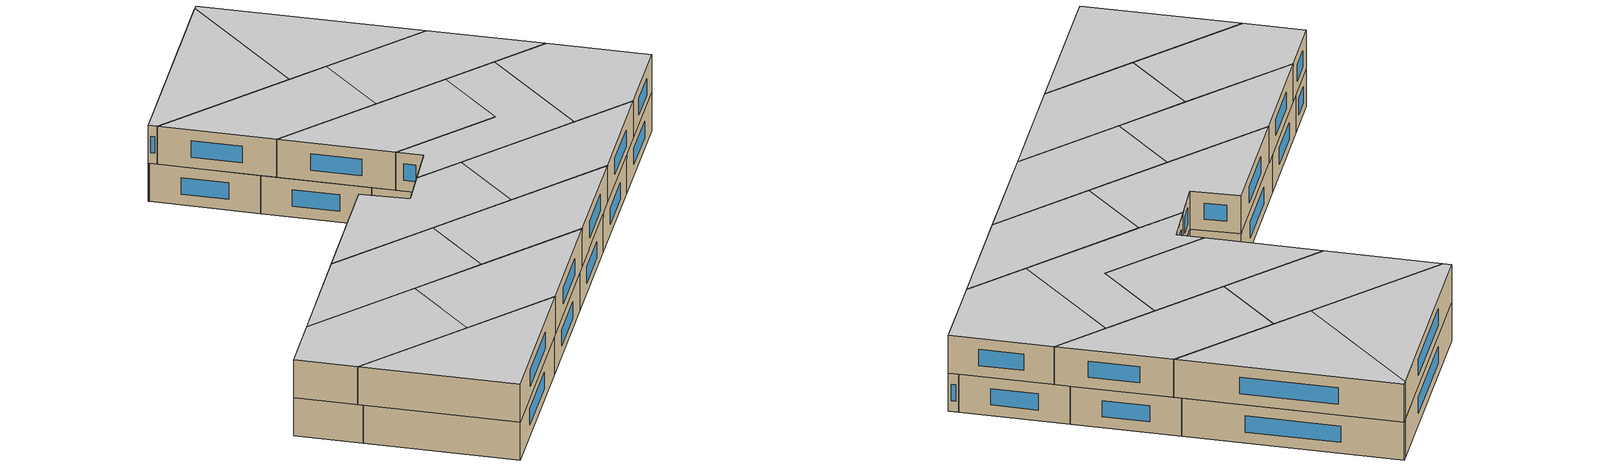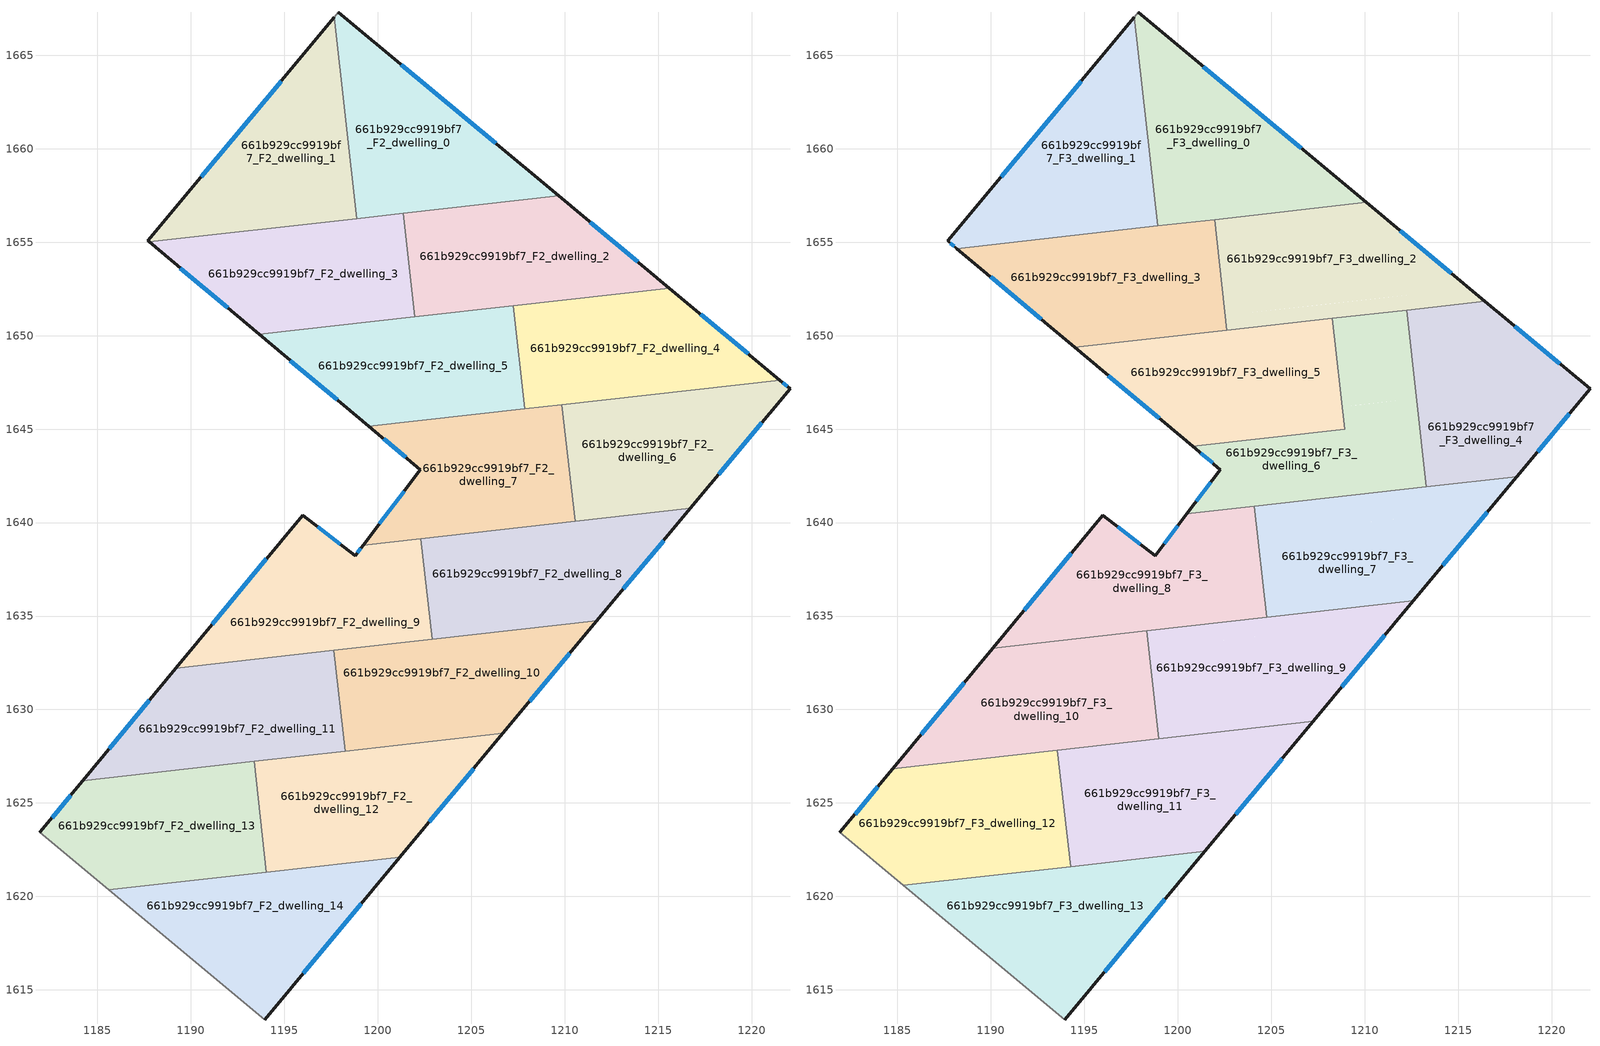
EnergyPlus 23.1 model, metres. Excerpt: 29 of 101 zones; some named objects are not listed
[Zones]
661b929cc9919bf7_F2_dwelling_0
 floor to 661b929cc9919bf7_F1_dwelling_0 (EU_floor_Construction): 1209.67,1657.48 1198.89,1656.27 1197.68,1667.05 1197.89,1667.3 z6
 wall outside (EU_wall_Construction): 1209.67,1657.48 1197.89,1667.3 z6:9
 wall to 661b929cc9919bf7_F2_dwelling_1 (EU_wall_Construction): 1197.68,1667.05 1198.89,1656.27 z6:9
 wall adiabatic (EU_wall_Construction): 1197.89,1667.3 1197.68,1667.05 z6:9
 wall to 661b929cc9919bf7_F2_dwelling_2 (EU_wall_Construction): 1201.36,1656.55 1209.67,1657.48 z6:9
 wall to 661b929cc9919bf7_F2_dwelling_3 (EU_wall_Construction): 1198.89,1656.27 1201.36,1656.55 z6:9
 window (EU_Window_Construction): 1206.31,1660.29 1201.25,1664.5 z6.86:8.14
661b929cc9919bf7_F2_dwelling_1
 floor to 661b929cc9919bf7_F1_dwelling_1 (EU_floor_Construction): 1197.68,1667.05 1198.89,1656.27 1187.77,1655.02 1187.7,1655.07 z6
 wall outside (EU_wall_Construction): 1197.68,1667.05 1187.7,1655.07 1187.77,1655.02 z6:9
 wall to 661b929cc9919bf7_F2_dwelling_3 (EU_wall_Construction): 1187.77,1655.02 1198.89,1656.27 z6:9
 window (EU_Window_Construction): 1194.83,1663.63 1190.55,1658.49 z6.86:8.14
661b929cc9919bf7_F2_dwelling_10
 floor to 661b929cc9919bf7_F1_dwelling_10 (EU_floor_Construction): 1211.71,1634.74 1206.7,1628.72 1198.26,1627.77 1197.66,1633.16 z6
 wall outside (EU_wall_Construction): 1206.7,1628.72 1211.71,1634.74 z6:9
 wall to 661b929cc9919bf7_F2_dwelling_11 (EU_wall_Construction): 1197.66,1633.16 1198.26,1627.77 z6:9
 wall to 661b929cc9919bf7_F2_dwelling_12 (EU_wall_Construction): 1198.26,1627.77 1206.7,1628.72 z6:9
 wall to 661b929cc9919bf7_F2_dwelling_8 (EU_wall_Construction): 1211.71,1634.74 1202.92,1633.75 z6:9
 wall to 661b929cc9919bf7_F2_dwelling_9 (EU_wall_Construction): 1202.92,1633.75 1197.66,1633.16 z6:9
 window (EU_Window_Construction): 1208.13,1630.44 1210.28,1633.02 z6.86:8.14
661b929cc9919bf7_F2_dwelling_11
 floor to 661b929cc9919bf7_F1_dwelling_11 (EU_floor_Construction): 1197.66,1633.16 1198.26,1627.77 1184.22,1626.19 1189.2,1632.21 z6
 wall outside (EU_wall_Construction): 1189.2,1632.21 1184.22,1626.19 z6:9
 wall to 661b929cc9919bf7_F2_dwelling_9 (EU_wall_Construction): 1197.66,1633.16 1189.2,1632.21 z6:9
 wall to 661b929cc9919bf7_F2_dwelling_13 (EU_wall_Construction): 1184.22,1626.19 1193.38,1627.22 z6:9
 wall to 661b929cc9919bf7_F2_dwelling_12 (EU_wall_Construction): 1193.38,1627.22 1198.26,1627.77 z6:9
 window (EU_Window_Construction): 1187.78,1630.49 1185.64,1627.91 z6.86:8.14
661b929cc9919bf7_F2_dwelling_12
 floor to 661b929cc9919bf7_F1_dwelling_12 (EU_floor_Construction): 1206.7,1628.72 1201.19,1622.1 1194.05,1621.29 1193.38,1627.22 z6
 wall outside (EU_wall_Construction): 1201.19,1622.1 1206.7,1628.72 z6:9
 wall to 661b929cc9919bf7_F2_dwelling_13 (EU_wall_Construction): 1193.38,1627.22 1194.05,1621.29 z6:9
 wall to 661b929cc9919bf7_F2_dwelling_14 (EU_wall_Construction): 1194.05,1621.29 1201.19,1622.1 z6:9
 window (EU_Window_Construction): 1202.77,1623.99 1205.13,1626.83 z6.86:8.14
 ceiling adiabatic (EU_roof_Construction): 1201.44,1622.4 1206.7,1628.72 1193.38,1627.22 1194.02,1621.57 z9
661b929cc9919bf7_F2_dwelling_13
 floor to 661b929cc9919bf7_F1_dwelling_13 (EU_floor_Construction): 1193.38,1627.22 1194.05,1621.29 1185.61,1620.35 1181.93,1623.42 1184.22,1626.19 z6
 wall outside (EU_wall_Construction): 1184.22,1626.19 1181.93,1623.42 z6:9
 wall adiabatic (EU_wall_Construction): 1181.93,1623.42 1185.61,1620.35 z6:9
 wall to 661b929cc9919bf7_F2_dwelling_14 (EU_wall_Construction): 1185.61,1620.35 1194.05,1621.29 z6:9
 window (EU_Window_Construction): 1183.57,1625.4 1182.58,1624.21 z6.86:8.14
661b929cc9919bf7_F2_dwelling_14
 floor to 661b929cc9919bf7_F1_dwelling_14 (EU_floor_Construction): 1201.19,1622.1 1193.95,1613.4 1185.61,1620.35 z6
 wall outside (EU_wall_Construction): 1193.95,1613.4 1201.19,1622.1 z6:9
 wall adiabatic (EU_wall_Construction): 1185.61,1620.35 1193.95,1613.4 z6:9
 window (EU_Window_Construction): 1196.02,1615.89 1199.12,1619.61 z6.86:8.14
661b929cc9919bf7_F2_dwelling_2
 floor to 661b929cc9919bf7_F1_dwelling_2 (EU_floor_Construction): 1215.59,1652.55 1201.98,1651.02 1201.36,1656.55 1209.67,1657.48 z6
 wall outside (EU_wall_Construction): 1215.59,1652.55 1209.67,1657.48 z6:9
 wall to 661b929cc9919bf7_F2_dwelling_3 (EU_wall_Construction): 1201.36,1656.55 1201.98,1651.02 z6:9
 wall to 661b929cc9919bf7_F2_dwelling_4 (EU_wall_Construction): 1207.26,1651.61 1215.59,1652.55 z6:9
 wall to 661b929cc9919bf7_F2_dwelling_5 (EU_wall_Construction): 1201.98,1651.02 1207.26,1651.61 z6:9
 window (EU_Window_Construction): 1213.9,1653.96 1211.36,1656.07 z6.86:8.14
661b929cc9919bf7_F2_dwelling_3
 floor to 661b929cc9919bf7_F1_dwelling_3 (EU_floor_Construction): 1201.36,1656.55 1201.98,1651.02 1193.65,1650.08 1187.77,1655.02 z6
 wall outside (EU_wall_Construction): 1187.77,1655.02 1193.65,1650.08 z6:9
 wall to 661b929cc9919bf7_F2_dwelling_5 (EU_wall_Construction): 1193.65,1650.08 1201.98,1651.02 z6:9
 window (EU_Window_Construction): 1189.45,1653.61 1191.97,1651.49 z6.86:8.14
661b929cc9919bf7_F2_dwelling_4
 floor to 661b929cc9919bf7_F1_dwelling_4 (EU_floor_Construction): 1221.51,1647.62 1207.88,1646.09 1207.26,1651.61 1215.59,1652.55 z6
 wall outside (EU_wall_Construction): 1221.51,1647.62 1215.59,1652.55 z6:9
 wall to 661b929cc9919bf7_F2_dwelling_5 (EU_wall_Construction): 1207.26,1651.61 1207.88,1646.09 z6:9
 wall to 661b929cc9919bf7_F2_dwelling_6 (EU_wall_Construction): 1209.85,1646.31 1221.51,1647.62 z6:9
 wall to 661b929cc9919bf7_F2_dwelling_7 (EU_wall_Construction): 1207.88,1646.09 1209.85,1646.31 z6:9
 window (EU_Window_Construction): 1219.82,1649.03 1217.28,1651.14 z6.86:8.14
 ceiling adiabatic (EU_roof_Construction): 1208.79,1646.19 1208.26,1650.92 1207.35,1650.82 1207.88,1646.09 z9
661b929cc9919bf7_F2_dwelling_5
 floor to 661b929cc9919bf7_F1_dwelling_5 (EU_floor_Construction): 1207.26,1651.61 1207.88,1646.09 1199.52,1645.15 1193.65,1650.08 z6
 wall outside (EU_wall_Construction): 1193.65,1650.08 1199.52,1645.15 z6:9
 wall to 661b929cc9919bf7_F2_dwelling_7 (EU_wall_Construction): 1199.52,1645.15 1207.88,1646.09 z6:9
 window (EU_Window_Construction): 1195.33,1648.67 1197.85,1646.56 z6.86:8.14
 ceiling adiabatic (EU_roof_Construction): 1207.88,1646.09 1207.35,1650.82 1194.49,1649.38 1199.52,1645.15 z9
661b929cc9919bf7_F2_dwelling_6
 floor to 661b929cc9919bf7_F1_dwelling_6 (EU_floor_Construction): 1222.06,1647.16 1216.73,1640.76 1210.56,1640.07 1209.85,1646.31 1221.51,1647.62 z6
 wall outside (EU_wall_Construction): 1216.73,1640.76 1222.06,1647.16 1221.51,1647.62 z6:9
 wall to 661b929cc9919bf7_F2_dwelling_7 (EU_wall_Construction): 1209.85,1646.31 1210.56,1640.07 z6:9
 wall to 661b929cc9919bf7_F2_dwelling_8 (EU_wall_Construction): 1210.56,1640.07 1216.73,1640.76 z6:9
 window (EU_Window_Construction): 1218.25,1642.59 1220.54,1645.33 / 1221.9,1647.29 1221.66,1647.49 z6.86:8.14
661b929cc9919bf7_F2_dwelling_7
 floor to 661b929cc9919bf7_F1_dwelling_7 (EU_floor_Construction): 1209.85,1646.31 1210.56,1640.07 1199.22,1638.79 1202.29,1642.83 1199.52,1645.15 z6
 wall outside (EU_wall_Construction): 1199.52,1645.15 1202.29,1642.83 1199.22,1638.79 z6:9
 wall to 661b929cc9919bf7_F2_dwelling_9 (EU_wall_Construction): 1199.22,1638.79 1202.31,1639.14 z6:9
 wall to 661b929cc9919bf7_F2_dwelling_8 (EU_wall_Construction): 1202.32,1639.14 1210.56,1640.07 z6:9
 window (EU_Window_Construction): 1200.31,1644.49 1201.5,1643.5 / 1201.41,1641.68 1200.09,1639.95 z6.86:8.14
661b929cc9919bf7_F2_dwelling_8
 floor to 661b929cc9919bf7_F1_dwelling_8 (EU_floor_Construction): 1216.73,1640.76 1211.71,1634.74 1202.92,1633.75 1202.32,1639.14 z6
 wall outside (EU_wall_Construction): 1211.71,1634.74 1216.73,1640.76 z6:9
 wall to 661b929cc9919bf7_F2_dwelling_9 (EU_wall_Construction): 1202.32,1639.14 1202.92,1633.75 z6:9
 window (EU_Window_Construction): 1213.15,1636.46 1215.3,1639.04 z6.86:8.14
 ceiling adiabatic (EU_roof_Construction): 1211.71,1634.74 1212.61,1635.81 1202.81,1634.71 1202.92,1633.75 z9
661b929cc9919bf7_F2_dwelling_9
 floor to 661b929cc9919bf7_F1_dwelling_9 (EU_floor_Construction): 1202.32,1639.14 1202.92,1633.75 1189.2,1632.21 1195.99,1640.4 1198.79,1638.23 1199.22,1638.79 z6
 wall outside (EU_wall_Construction): 1199.22,1638.79 1198.79,1638.23 1195.99,1640.4 1189.2,1632.21 z6:9
 window (EU_Window_Construction): 1197.99,1638.85 1196.79,1639.78 / 1199.09,1638.63 1198.91,1638.39 / 1194.05,1638.06 1191.14,1634.55 z6.86:8.14
 ceiling adiabatic (EU_roof_Construction): 1202.81,1634.71 1190.09,1633.28 1189.2,1632.21 1198.46,1633.25 1198.35,1634.21 z9
661b929cc9919bf7_F3_dwelling_0
 floor to 661b929cc9919bf7_F2_dwelling_0 (EU_floor_Construction): 1209.67,1657.48 1198.89,1656.27 1197.68,1667.05 1197.89,1667.3 z9
 floor to 661b929cc9919bf7_F2_dwelling_2 (EU_floor_Construction): 1210.1,1657.13 1201.4,1656.15 1201.36,1656.55 1209.67,1657.48 z9
 floor to 661b929cc9919bf7_F2_dwelling_3 (EU_floor_Construction): 1201.36,1656.55 1201.4,1656.15 1198.93,1655.87 1198.89,1656.27 z9
 wall outside (EU_wall_Construction): 1210.1,1657.13 1197.89,1667.3 z9:12
 wall to 661b929cc9919bf7_F3_dwelling_1 (EU_wall_Construction): 1197.68,1667.05 1198.93,1655.87 z9:12
 wall adiabatic (EU_wall_Construction): 1197.89,1667.3 1197.68,1667.05 z9:12
 wall to 661b929cc9919bf7_F3_dwelling_2 (EU_wall_Construction): 1201.97,1656.21 1210.1,1657.13 z9:12
 wall to 661b929cc9919bf7_F3_dwelling_3 (EU_wall_Construction): 1198.93,1655.87 1201.97,1656.21 z9:12
 window (EU_Window_Construction): 1206.61,1660.03 1201.37,1664.39 z9.86:11.14
 ceiling to 661b929cc9919bf7_F4_dwelling_0 (EU_floor_Construction): 1210.1,1657.13 1197.89,1667.3 1197.68,1667.05 1198.93,1655.87 z12
661b929cc9919bf7_F3_dwelling_1
 floor to 661b929cc9919bf7_F2_dwelling_1 (EU_floor_Construction): 1197.68,1667.05 1198.89,1656.27 1187.77,1655.02 1187.7,1655.07 z9
 floor to 661b929cc9919bf7_F2_dwelling_3 (EU_floor_Construction): 1198.89,1656.27 1198.93,1655.87 1188.19,1654.66 1187.77,1655.02 z9
 wall outside (EU_wall_Construction): 1197.68,1667.05 1187.7,1655.07 1188.19,1654.66 z9:12
 wall to 661b929cc9919bf7_F3_dwelling_3 (EU_wall_Construction): 1188.19,1654.66 1198.93,1655.87 z9:12
 window (EU_Window_Construction): 1194.83,1663.63 1190.55,1658.49 / 1187.84,1654.95 1188.05,1654.78 z9.86:11.14
 ceiling to 661b929cc9919bf7_F4_dwelling_1 (EU_floor_Construction): 1198.93,1655.87 1197.68,1667.05 1187.7,1655.07 1188.19,1654.66 z12
661b929cc9919bf7_F3_dwelling_10
 floor to 661b929cc9919bf7_F2_dwelling_11 (EU_floor_Construction): 1197.66,1633.16 1198.2,1628.35 1184.76,1626.83 1189.2,1632.21 z9
 floor adiabatic (EU_floor_Construction): 1198.35,1634.21 1198.46,1633.25 1189.2,1632.21 1190.09,1633.28 z9
 floor to 661b929cc9919bf7_F2_dwelling_10 (EU_floor_Construction): 1198.46,1633.25 1199,1628.44 1198.2,1628.35 1197.66,1633.16 z9
 wall outside (EU_wall_Construction): 1190.09,1633.28 1184.76,1626.83 z9:12
 wall to 661b929cc9919bf7_F3_dwelling_9 (EU_wall_Construction): 1199,1628.43 1198.35,1634.21 z9:12
 wall to 661b929cc9919bf7_F3_dwelling_8 (EU_wall_Construction): 1198.35,1634.21 1190.09,1633.28 z9:12
 wall to 661b929cc9919bf7_F3_dwelling_12 (EU_wall_Construction): 1184.76,1626.83 1193.56,1627.82 z9:12
 wall to 661b929cc9919bf7_F3_dwelling_11 (EU_wall_Construction): 1193.56,1627.82 1199,1628.43 z9:12
 window (EU_Window_Construction): 1188.57,1631.44 1186.28,1628.68 z9.86:11.14
 ceiling to 661b929cc9919bf7_F4_dwelling_10 (EU_floor_Construction): 1199,1628.43 1198.35,1634.21 1190.09,1633.28 1184.76,1626.83 z12
661b929cc9919bf7_F3_dwelling_11
 floor adiabatic (EU_floor_Construction): 1206.7,1628.72 1201.44,1622.4 1194.27,1621.6 1193.63,1627.25 z9
 floor to 661b929cc9919bf7_F2_dwelling_10 (EU_floor_Construction): 1207.24,1629.36 1206.7,1628.72 1198.26,1627.77 1198.2,1628.35 z9
 floor to 661b929cc9919bf7_F2_dwelling_11 (EU_floor_Construction): 1198.2,1628.35 1198.26,1627.77 1193.63,1627.25 1193.56,1627.82 z9
 wall outside (EU_wall_Construction): 1201.45,1622.4 1207.24,1629.36 z9:12
 wall to 661b929cc9919bf7_F3_dwelling_12 (EU_wall_Construction): 1193.56,1627.82 1194.27,1621.6 z9:12
 wall to 661b929cc9919bf7_F3_dwelling_13 (EU_wall_Construction): 1194.27,1621.6 1201.45,1622.4 z9:12
 wall to 661b929cc9919bf7_F3_dwelling_9 (EU_wall_Construction): 1207.24,1629.36 1199,1628.44 z9:12
 window (EU_Window_Construction): 1203.1,1624.39 1205.58,1627.37 z9.86:11.14
 ceiling to 661b929cc9919bf7_F4_dwelling_11 (EU_floor_Construction): 1201.45,1622.4 1207.24,1629.36 1193.56,1627.82 1194.27,1621.6 z12
661b929cc9919bf7_F3_dwelling_12
 floor to 661b929cc9919bf7_F2_dwelling_13 (EU_floor_Construction): 1193.38,1627.22 1194.02,1621.57 1185.32,1620.59 1181.93,1623.42 1184.22,1626.19 z9
 floor to 661b929cc9919bf7_F2_dwelling_11 (EU_floor_Construction): 1193.56,1627.82 1193.63,1627.25 1184.22,1626.19 1184.76,1626.83 z9
 floor adiabatic (EU_floor_Construction): 1193.63,1627.25 1194.27,1621.6 1194.02,1621.57 1193.38,1627.22 z9
 wall outside (EU_wall_Construction): 1184.76,1626.83 1181.93,1623.42 z9:12
 wall adiabatic (EU_wall_Construction): 1181.93,1623.42 1185.32,1620.59 z9:12
 wall to 661b929cc9919bf7_F3_dwelling_13 (EU_wall_Construction): 1185.32,1620.59 1194.26,1621.6 z9:12
 window (EU_Window_Construction): 1183.95,1625.86 1182.74,1624.39 z9.86:11.14
 ceiling to 661b929cc9919bf7_F4_dwelling_12 (EU_floor_Construction): 1194.27,1621.6 1193.56,1627.82 1184.76,1626.83 1181.93,1623.42 1185.32,1620.59 z12
661b929cc9919bf7_F3_dwelling_13
 floor to 661b929cc9919bf7_F2_dwelling_14 (EU_floor_Construction): 1201.19,1622.1 1193.95,1613.4 1185.62,1620.35 z9
 floor to 661b929cc9919bf7_F2_dwelling_13 (EU_floor_Construction): 1194.02,1621.57 1194.05,1621.3 1185.62,1620.35 1185.32,1620.59 z9
 floor to 661b929cc9919bf7_F2_dwelling_12 (EU_floor_Construction): 1201.44,1622.4 1201.19,1622.1 1194.05,1621.3 1194.02,1621.57 z9
 wall outside (EU_wall_Construction): 1193.95,1613.4 1201.45,1622.4 z9:12
 wall adiabatic (EU_wall_Construction): 1185.32,1620.59 1193.95,1613.4 z9:12
 window (EU_Window_Construction): 1196.09,1615.97 1199.3,1619.83 z9.86:11.14
 ceiling to 661b929cc9919bf7_F4_dwelling_13 (EU_floor_Construction): 1193.95,1613.4 1201.45,1622.4 1185.32,1620.59 z12
661b929cc9919bf7_F3_dwelling_2
 floor to 661b929cc9919bf7_F2_dwelling_2 (EU_floor_Construction): 1215.59,1652.55 1202.55,1651.08 1201.97,1656.21 1210.1,1657.13 z9
 floor to 661b929cc9919bf7_F2_dwelling_4 (EU_floor_Construction): 1216.44,1651.84 1207.35,1650.82 1207.26,1651.61 1215.59,1652.55 z9
 floor to 661b929cc9919bf7_F2_dwelling_5 (EU_floor_Construction): 1207.26,1651.61 1207.35,1650.82 1202.64,1650.29 1202.55,1651.08 z9
 wall outside (EU_wall_Construction): 1216.44,1651.84 1210.1,1657.13 z9:12
 wall to 661b929cc9919bf7_F3_dwelling_3 (EU_wall_Construction): 1201.97,1656.21 1202.64,1650.29 z9:12
 wall to 661b929cc9919bf7_F3_dwelling_5 (EU_wall_Construction): 1202.64,1650.29 1208.26,1650.92 z9:12
 wall to 661b929cc9919bf7_F3_dwelling_4 (EU_wall_Construction): 1212.24,1651.37 1216.44,1651.84 z9:12
 wall to 661b929cc9919bf7_F3_dwelling_6 (EU_wall_Construction): 1208.26,1650.92 1212.24,1651.37 z9:12
 window (EU_Window_Construction): 1214.63,1653.35 1211.91,1655.62 z9.86:11.14
 ceiling to 661b929cc9919bf7_F4_dwelling_2 (EU_floor_Construction): 1216.44,1651.84 1210.1,1657.13 1201.97,1656.21 1202.64,1650.29 z12
661b929cc9919bf7_F3_dwelling_3
 floor to 661b929cc9919bf7_F2_dwelling_3 (EU_floor_Construction): 1201.4,1656.15 1201.98,1651.02 1193.65,1650.08 1188.19,1654.66 z9
 floor to 661b929cc9919bf7_F2_dwelling_5 (EU_floor_Construction): 1202.55,1651.08 1202.64,1650.29 1194.49,1649.38 1193.65,1650.08 z9
 floor to 661b929cc9919bf7_F2_dwelling_2 (EU_floor_Construction): 1201.97,1656.21 1202.55,1651.08 1201.98,1651.02 1201.4,1656.15 z9
 wall outside (EU_wall_Construction): 1188.19,1654.66 1194.49,1649.38 z9:12
 wall to 661b929cc9919bf7_F3_dwelling_5 (EU_wall_Construction): 1194.49,1649.38 1202.64,1650.29 z9:12
 window (EU_Window_Construction): 1189.99,1653.15 1192.69,1650.89 z9.86:11.14
 ceiling to 661b929cc9919bf7_F4_dwelling_3 (EU_floor_Construction): 1202.64,1650.29 1201.97,1656.21 1188.19,1654.66 1194.49,1649.38 z12
661b929cc9919bf7_F3_dwelling_4
 floor to 661b929cc9919bf7_F2_dwelling_4 (EU_floor_Construction): 1221.5,1647.62 1212.78,1646.64 1212.24,1651.37 1216.44,1651.84 z9
 floor to 661b929cc9919bf7_F2_dwelling_6 (EU_floor_Construction): 1222.06,1647.16 1218.14,1642.45 1213.31,1641.91 1212.78,1646.64 1221.5,1647.62 z9
 wall outside (EU_wall_Construction): 1218.14,1642.45 1222.06,1647.16 1216.44,1651.84 z9:12
 wall to 661b929cc9919bf7_F3_dwelling_6 (EU_wall_Construction): 1212.24,1651.37 1213.31,1641.91 z9:12
 wall to 661b929cc9919bf7_F3_dwelling_7 (EU_wall_Construction): 1213.31,1641.91 1218.14,1642.45 z9:12
 window (EU_Window_Construction): 1219.26,1643.8 1220.94,1645.82 / 1220.45,1648.5 1218.05,1650.51 z9.86:11.14
 ceiling to 661b929cc9919bf7_F4_dwelling_4 (EU_floor_Construction): 1218.14,1642.45 1222.06,1647.16 1216.44,1651.84 1212.24,1651.37 1213.31,1641.91 z12
661b929cc9919bf7_F3_dwelling_5
 floor to 661b929cc9919bf7_F2_dwelling_7 (EU_floor_Construction): 1208.79,1646.19 1208.92,1644.99 1200.8,1644.08 1199.52,1645.15 z9
 floor adiabatic (EU_floor_Construction): 1208.26,1650.92 1208.79,1646.19 1199.52,1645.15 1194.49,1649.38 z9
 wall outside (EU_wall_Construction): 1194.49,1649.38 1200.8,1644.08 z9:12
 wall to 661b929cc9919bf7_F3_dwelling_6 (EU_wall_Construction): 1200.8,1644.08 1208.92,1644.99 1208.26,1650.92 z9:12
 window (EU_Window_Construction): 1196.29,1647.86 1199,1645.59 z9.86:11.14
 ceiling to 661b929cc9919bf7_F4_dwelling_5 (EU_floor_Construction): 1208.92,1644.99 1208.26,1650.92 1194.49,1649.38 1200.8,1644.08 z12
661b929cc9919bf7_F3_dwelling_6
 floor to 661b929cc9919bf7_F2_dwelling_6 (EU_floor_Construction): 1212.78,1646.64 1213.31,1641.91 1210.39,1641.58 1209.85,1646.31 z9
 floor to 661b929cc9919bf7_F2_dwelling_7 (EU_floor_Construction): 1209.85,1646.31 1210.39,1641.58 1200.49,1640.47 1202.29,1642.83 1200.8,1644.08 1208.92,1644.99 1208.79,1646.19 z9
 floor to 661b929cc9919bf7_F2_dwelling_4 (EU_floor_Construction): 1212.25,1651.37 1212.78,1646.64 1208.79,1646.19 1208.26,1650.92 z9
 wall outside (EU_wall_Construction): 1200.8,1644.08 1202.29,1642.83 1200.49,1640.47 z9:12
 wall to 661b929cc9919bf7_F3_dwelling_8 (EU_wall_Construction): 1200.49,1640.47 1204.09,1640.87 z9:12
 wall to 661b929cc9919bf7_F3_dwelling_7 (EU_wall_Construction): 1204.09,1640.87 1213.31,1641.91 z9:12
 window (EU_Window_Construction): 1201.77,1642.16 1201,1641.14 / 1201.23,1643.72 1201.86,1643.19 z9.86:11.14
 ceiling to 661b929cc9919bf7_F4_dwelling_6 (EU_floor_Construction): 1213.31,1641.91 1212.24,1651.37 1208.26,1650.92 1208.92,1644.99 1200.8,1644.08 1202.29,1642.83 1200.49,1640.47 z12
661b929cc9919bf7_F3_dwelling_7
 floor to 661b929cc9919bf7_F2_dwelling_7 (EU_floor_Construction): 1210.39,1641.58 1210.56,1640.07 1204.26,1639.36 1204.09,1640.87 z9
 floor to 661b929cc9919bf7_F2_dwelling_8 (EU_floor_Construction): 1216.73,1640.76 1212.61,1635.81 1204.76,1634.93 1204.26,1639.36 z9
 floor to 661b929cc9919bf7_F2_dwelling_6 (EU_floor_Construction): 1218.14,1642.45 1216.73,1640.76 1210.56,1640.07 1210.39,1641.58 z9
 wall outside (EU_wall_Construction): 1212.61,1635.81 1218.14,1642.45 z9:12
 wall to 661b929cc9919bf7_F3_dwelling_8 (EU_wall_Construction): 1204.09,1640.87 1204.76,1634.93 z9:12
 wall to 661b929cc9919bf7_F3_dwelling_9 (EU_wall_Construction): 1204.76,1634.93 1212.61,1635.81 z9:12
 window (EU_Window_Construction): 1214.19,1637.71 1216.56,1640.55 z9.86:11.14
 ceiling to 661b929cc9919bf7_F4_dwelling_7 (EU_floor_Construction): 1212.61,1635.81 1218.14,1642.45 1204.09,1640.87 1204.76,1634.93 z12
661b929cc9919bf7_F3_dwelling_8
 floor to 661b929cc9919bf7_F2_dwelling_9 (EU_floor_Construction): 1202.32,1639.14 1202.81,1634.71 1190.09,1633.28 1195.99,1640.4 1198.79,1638.23 1199.22,1638.79 z9
 floor to 661b929cc9919bf7_F2_dwelling_7 (EU_floor_Construction): 1204.09,1640.87 1204.26,1639.36 1199.22,1638.79 1200.49,1640.47 z9
 floor to 661b929cc9919bf7_F2_dwelling_8 (EU_floor_Construction): 1204.26,1639.36 1204.76,1634.93 1202.81,1634.71 1202.32,1639.14 z9
 wall outside (EU_wall_Construction): 1200.49,1640.47 1198.79,1638.23 1195.99,1640.4 1190.09,1633.28 z9:12
 wall to 661b929cc9919bf7_F3_dwelling_9 (EU_wall_Construction): 1198.35,1634.21 1204.76,1634.93 z9:12
 window (EU_Window_Construction): 1194.3,1638.37 1191.78,1635.31 / 1197.99,1638.85 1196.79,1639.78 / 1200,1639.83 1199.28,1638.87 z9.86:11.14
 ceiling to 661b929cc9919bf7_F4_dwelling_8 (EU_floor_Construction): 1204.76,1634.93 1204.09,1640.87 1200.49,1640.47 1198.79,1638.23 1195.99,1640.4 1190.09,1633.28 z12
661b929cc9919bf7_F3_dwelling_9
 floor to 661b929cc9919bf7_F2_dwelling_10 (EU_floor_Construction): 1211.71,1634.74 1207.24,1629.36 1199,1628.43 1198.46,1633.25 z9
 floor adiabatic (EU_floor_Construction): 1212.61,1635.81 1211.71,1634.74 1202.92,1633.75 1202.81,1634.71 z9
 floor to 661b929cc9919bf7_F2_dwelling_9 (EU_floor_Construction): 1202.81,1634.71 1202.92,1633.75 1198.46,1633.25 1198.35,1634.21 z9
 wall outside (EU_wall_Construction): 1207.24,1629.36 1212.61,1635.81 z9:12
 window (EU_Window_Construction): 1208.77,1631.2 1211.07,1633.97 z9.86:11.14
 ceiling to 661b929cc9919bf7_F4_dwelling_9 (EU_floor_Construction): 1207.24,1629.36 1212.61,1635.81 1198.35,1634.21 1199,1628.43 z12
[Building]
EU S2 Campaign: North Axis=0; Terrain=City; Solar Distribution=FullExterior
[Site:Location]
Helsinki-Vantaa.AP: Latitude=60.317; Longitude=24.963; Time Zone=2; Elevation=54.6
[SizingPeriod:WeatherFileDays]
AnnualSizingPeriod: Begin Month=1; Begin Day of Month=1; End Month=12; End Day of Month=31; Day of Week for Start Day=Monday; Use Weather File Daylight Saving Period=No; Use Weather File Rain and Snow Indicators=No
[MATERIAL]
EU_InternalMass_Material: Roughness=MediumRough; Thickness=0.1; Conductivity=1; Density=1800; Specific Heat=900; Thermal Absorptance=0.9; Solar Absorptance=0.7; Visible Absorptance=0.7
[MATERIAL:NOMASS] Roughness=MediumRough; Thermal Absorptance=0.9; Solar Absorptance=0.7; Visible Absorptance=0.7
Name | Thermal Resistance
EU_wall_NoMass | 1.10183
EU_roof_NoMass; EU_floor_NoMass | 1.70606
[WINDOWMATERIAL:SIMPLEGLAZINGSYSTEM]
EU_Window_SimpleGlazing: UFactor=3.11035; Solar Heat Gain Coefficient=0.8; Visible Transmittance=0.8
[CONSTRUCTION]
EU_wall_Construction: EU_wall_NoMass
EU_roof_Construction: EU_roof_NoMass
EU_floor_Construction: EU_floor_NoMass
EU_Window_Construction: EU_Window_SimpleGlazing
EU_InternalMass_Construction: EU_InternalMass_Material
[ZONE] Type=1; Multiplier=1; Ceiling Height=autocalculate; Floor Area=autocalculate; Part of Total Floor Area=Yes
Name | Volume
661b929cc9919bf7_F2_dwelling_0 | 184.131
661b929cc9919bf7_F3_dwelling_0 | 197.306
661b929cc9919bf7_F2_dwelling_1 | 184.14
661b929cc9919bf7_F3_dwelling_1 | 197.28
661b929cc9919bf7_F2_dwelling_10 | 184.124
661b929cc9919bf7_F3_dwelling_10; 661b929cc9919bf7_F3_dwelling_3 | 197.274
661b929cc9919bf7_F2_dwelling_11 | 184.142
661b929cc9919bf7_F3_dwelling_11 | 197.284
661b929cc9919bf7_F2_dwelling_12 | 184.12
661b929cc9919bf7_F3_dwelling_12 | 197.295
661b929cc9919bf7_F2_dwelling_13 | 184.119
661b929cc9919bf7_F3_dwelling_13 | 197.289
661b929cc9919bf7_F2_dwelling_14 | 184.144
661b929cc9919bf7_F2_dwelling_2 | 184.136
661b929cc9919bf7_F3_dwelling_2; 661b929cc9919bf7_F3_dwelling_5 | 197.272
661b929cc9919bf7_F2_dwelling_3 | 184.151
661b929cc9919bf7_F2_dwelling_4 | 184.129
661b929cc9919bf7_F3_dwelling_4 | 196.968
661b929cc9919bf7_F2_dwelling_5 | 184.134
661b929cc9919bf7_F2_dwelling_6 | 178.165
661b929cc9919bf7_F3_dwelling_6 | 196.979
661b929cc9919bf7_F2_dwelling_7 | 178.154
661b929cc9919bf7_F3_dwelling_7 | 197.591
661b929cc9919bf7_F2_dwelling_8 | 190.095
661b929cc9919bf7_F3_dwelling_8 | 197.573
661b929cc9919bf7_F2_dwelling_9 | 190.099
661b929cc9919bf7_F3_dwelling_9 | 197.277
[INTERNALMASS] Construction=EU_InternalMass_Construction
Name | Zone or ZoneList | Surface Area
661b929cc9919bf7_F2_dwelling_0_EU_InternalMass | 661b929cc9919bf7_F2_dwelling_0 | 61.3775
661b929cc9919bf7_F2_dwelling_1_EU_InternalMass | 661b929cc9919bf7_F2_dwelling_1 | 61.3808
661b929cc9919bf7_F2_dwelling_2_EU_InternalMass | 661b929cc9919bf7_F2_dwelling_2 | 61.3784
661b929cc9919bf7_F2_dwelling_3_EU_InternalMass | 661b929cc9919bf7_F2_dwelling_3 | 61.3838
661b929cc9919bf7_F2_dwelling_4_EU_InternalMass | 661b929cc9919bf7_F2_dwelling_4 | 61.3746
661b929cc9919bf7_F2_dwelling_5_EU_InternalMass | 661b929cc9919bf7_F2_dwelling_5 | 61.3785
661b929cc9919bf7_F2_dwelling_6_EU_InternalMass | 661b929cc9919bf7_F2_dwelling_6 | 59.3865
661b929cc9919bf7_F2_dwelling_7_EU_InternalMass | 661b929cc9919bf7_F2_dwelling_7 | 59.3847
661b929cc9919bf7_F2_dwelling_8_EU_InternalMass | 661b929cc9919bf7_F2_dwelling_8 | 63.3627
661b929cc9919bf7_F2_dwelling_9_EU_InternalMass | 661b929cc9919bf7_F2_dwelling_9 | 63.3674
661b929cc9919bf7_F2_dwelling_10_EU_InternalMass | 661b929cc9919bf7_F2_dwelling_10 | 61.3745
661b929cc9919bf7_F2_dwelling_11_EU_InternalMass | 661b929cc9919bf7_F2_dwelling_11 | 61.3815
661b929cc9919bf7_F2_dwelling_12_EU_InternalMass | 661b929cc9919bf7_F2_dwelling_12 | 61.3746
661b929cc9919bf7_F2_dwelling_13_EU_InternalMass | 661b929cc9919bf7_F2_dwelling_13 | 61.3735
661b929cc9919bf7_F2_dwelling_14_EU_InternalMass | 661b929cc9919bf7_F2_dwelling_14 | 61.3813
661b929cc9919bf7_F3_dwelling_0_EU_InternalMass | 661b929cc9919bf7_F3_dwelling_0 | 65.7637
661b929cc9919bf7_F3_dwelling_1_EU_InternalMass | 661b929cc9919bf7_F3_dwelling_1 | 65.7606
661b929cc9919bf7_F3_dwelling_2_EU_InternalMass | 661b929cc9919bf7_F3_dwelling_2 | 65.7568
661b929cc9919bf7_F3_dwelling_3_EU_InternalMass | 661b929cc9919bf7_F3_dwelling_3 | 65.7572
661b929cc9919bf7_F3_dwelling_4_EU_InternalMass | 661b929cc9919bf7_F3_dwelling_4 | 65.6548
661b929cc9919bf7_F3_dwelling_5_EU_InternalMass | 661b929cc9919bf7_F3_dwelling_5 | 65.7572
661b929cc9919bf7_F3_dwelling_6_EU_InternalMass | 661b929cc9919bf7_F3_dwelling_6 | 65.6592
661b929cc9919bf7_F3_dwelling_7_EU_InternalMass | 661b929cc9919bf7_F3_dwelling_7 | 65.8635
661b929cc9919bf7_F3_dwelling_8_EU_InternalMass | 661b929cc9919bf7_F3_dwelling_8 | 65.8644
661b929cc9919bf7_F3_dwelling_9_EU_InternalMass | 661b929cc9919bf7_F3_dwelling_9 | 65.7608
661b929cc9919bf7_F3_dwelling_10_EU_InternalMass | 661b929cc9919bf7_F3_dwelling_10 | 65.7576
661b929cc9919bf7_F3_dwelling_11_EU_InternalMass | 661b929cc9919bf7_F3_dwelling_11 | 65.7608
661b929cc9919bf7_F3_dwelling_12_EU_InternalMass | 661b929cc9919bf7_F3_dwelling_12 | 65.7661
661b929cc9919bf7_F3_dwelling_13_EU_InternalMass | 661b929cc9919bf7_F3_dwelling_13 | 65.7628
[OTHEREQUIPMENT] Fuel Type=Electricity; Design Level Calculation Method=Watts/Area; Power per Zone Floor Area=1; Fraction Latent=0; Fraction Radiant=0; Fraction Lost=0; Carbon Dioxide Generation Rate=0; EndUse Subcategory=EU_Step8_InternalGains
Name | Zone or ZoneList or Space or SpaceList | Schedule
EU_Step8_InternalGain_661b929cc9919bf7_F2_dwelling_0_f000 | 661b929cc9919bf7_F2_dwelling_0 | EU_Step8_GainSchedule_661b929cc9919bf7_F2_dwelling_0_f000
EU_Step8_InternalGain_661b929cc9919bf7_F2_dwelling_1_f000 | 661b929cc9919bf7_F2_dwelling_1 | EU_Step8_GainSchedule_661b929cc9919bf7_F2_dwelling_1_f000
EU_Step8_InternalGain_661b929cc9919bf7_F2_dwelling_2_f000 | 661b929cc9919bf7_F2_dwelling_2 | EU_Step8_GainSchedule_661b929cc9919bf7_F2_dwelling_2_f000
EU_Step8_InternalGain_661b929cc9919bf7_F2_dwelling_3_f000 | 661b929cc9919bf7_F2_dwelling_3 | EU_Step8_GainSchedule_661b929cc9919bf7_F2_dwelling_3_f000
EU_Step8_InternalGain_661b929cc9919bf7_F2_dwelling_4_f000 | 661b929cc9919bf7_F2_dwelling_4 | EU_Step8_GainSchedule_661b929cc9919bf7_F2_dwelling_4_f000
EU_Step8_InternalGain_661b929cc9919bf7_F2_dwelling_5_f000 | 661b929cc9919bf7_F2_dwelling_5 | EU_Step8_GainSchedule_661b929cc9919bf7_F2_dwelling_5_f000
EU_Step8_InternalGain_661b929cc9919bf7_F2_dwelling_6_f000 | 661b929cc9919bf7_F2_dwelling_6 | EU_Step8_GainSchedule_661b929cc9919bf7_F2_dwelling_6_f000
EU_Step8_InternalGain_661b929cc9919bf7_F2_dwelling_7_f000 | 661b929cc9919bf7_F2_dwelling_7 | EU_Step8_GainSchedule_661b929cc9919bf7_F2_dwelling_7_f000
EU_Step8_InternalGain_661b929cc9919bf7_F2_dwelling_8_f000 | 661b929cc9919bf7_F2_dwelling_8 | EU_Step8_GainSchedule_661b929cc9919bf7_F2_dwelling_8_f000
EU_Step8_InternalGain_661b929cc9919bf7_F2_dwelling_9_f000 | 661b929cc9919bf7_F2_dwelling_9 | EU_Step8_GainSchedule_661b929cc9919bf7_F2_dwelling_9_f000
EU_Step8_InternalGain_661b929cc9919bf7_F2_dwelling_10_f000 | 661b929cc9919bf7_F2_dwelling_10 | EU_Step8_GainSchedule_661b929cc9919bf7_F2_dwelling_10_f000
EU_Step8_InternalGain_661b929cc9919bf7_F2_dwelling_11_f000 | 661b929cc9919bf7_F2_dwelling_11 | EU_Step8_GainSchedule_661b929cc9919bf7_F2_dwelling_11_f000
EU_Step8_InternalGain_661b929cc9919bf7_F2_dwelling_12_f000 | 661b929cc9919bf7_F2_dwelling_12 | EU_Step8_GainSchedule_661b929cc9919bf7_F2_dwelling_12_f000
EU_Step8_InternalGain_661b929cc9919bf7_F2_dwelling_13_f000 | 661b929cc9919bf7_F2_dwelling_13 | EU_Step8_GainSchedule_661b929cc9919bf7_F2_dwelling_13_f000
EU_Step8_InternalGain_661b929cc9919bf7_F2_dwelling_14_f000 | 661b929cc9919bf7_F2_dwelling_14 | EU_Step8_GainSchedule_661b929cc9919bf7_F2_dwelling_14_f000
EU_Step8_InternalGain_661b929cc9919bf7_F3_dwelling_0_f000 | 661b929cc9919bf7_F3_dwelling_0 | EU_Step8_GainSchedule_661b929cc9919bf7_F3_dwelling_0_f000
EU_Step8_InternalGain_661b929cc9919bf7_F3_dwelling_1_f000 | 661b929cc9919bf7_F3_dwelling_1 | EU_Step8_GainSchedule_661b929cc9919bf7_F3_dwelling_1_f000
EU_Step8_InternalGain_661b929cc9919bf7_F3_dwelling_2_f000 | 661b929cc9919bf7_F3_dwelling_2 | EU_Step8_GainSchedule_661b929cc9919bf7_F3_dwelling_2_f000
EU_Step8_InternalGain_661b929cc9919bf7_F3_dwelling_3_f000 | 661b929cc9919bf7_F3_dwelling_3 | EU_Step8_GainSchedule_661b929cc9919bf7_F3_dwelling_3_f000
EU_Step8_InternalGain_661b929cc9919bf7_F3_dwelling_4_f000 | 661b929cc9919bf7_F3_dwelling_4 | EU_Step8_GainSchedule_661b929cc9919bf7_F3_dwelling_4_f000
EU_Step8_InternalGain_661b929cc9919bf7_F3_dwelling_5_f000 | 661b929cc9919bf7_F3_dwelling_5 | EU_Step8_GainSchedule_661b929cc9919bf7_F3_dwelling_5_f000
EU_Step8_InternalGain_661b929cc9919bf7_F3_dwelling_6_f000 | 661b929cc9919bf7_F3_dwelling_6 | EU_Step8_GainSchedule_661b929cc9919bf7_F3_dwelling_6_f000
EU_Step8_InternalGain_661b929cc9919bf7_F3_dwelling_7_f000 | 661b929cc9919bf7_F3_dwelling_7 | EU_Step8_GainSchedule_661b929cc9919bf7_F3_dwelling_7_f000
EU_Step8_InternalGain_661b929cc9919bf7_F3_dwelling_8_f000 | 661b929cc9919bf7_F3_dwelling_8 | EU_Step8_GainSchedule_661b929cc9919bf7_F3_dwelling_8_f000
EU_Step8_InternalGain_661b929cc9919bf7_F3_dwelling_9_f000 | 661b929cc9919bf7_F3_dwelling_9 | EU_Step8_GainSchedule_661b929cc9919bf7_F3_dwelling_9_f000
EU_Step8_InternalGain_661b929cc9919bf7_F3_dwelling_10_f000 | 661b929cc9919bf7_F3_dwelling_10 | EU_Step8_GainSchedule_661b929cc9919bf7_F3_dwelling_10_f000
EU_Step8_InternalGain_661b929cc9919bf7_F3_dwelling_11_f000 | 661b929cc9919bf7_F3_dwelling_11 | EU_Step8_GainSchedule_661b929cc9919bf7_F3_dwelling_11_f000
EU_Step8_InternalGain_661b929cc9919bf7_F3_dwelling_12_f000 | 661b929cc9919bf7_F3_dwelling_12 | EU_Step8_GainSchedule_661b929cc9919bf7_F3_dwelling_12_f000
EU_Step8_InternalGain_661b929cc9919bf7_F3_dwelling_13_f000 | 661b929cc9919bf7_F3_dwelling_13 | EU_Step8_GainSchedule_661b929cc9919bf7_F3_dwelling_13_f000
[ZONEVENTILATION:DESIGNFLOWRATE] Schedule=EU_AlwaysOn; Design Flow Rate Calculation Method=AirChanges/Hour; Air Changes per Hour=0.756316; Ventilation Type=Natural; Fan Pressure Rise=0; Fan Total Efficiency=1; Constant Term Coefficient=1; Temperature Term Coefficient=0; Velocity Term Coefficient=0; Velocity Squared Term Coefficient=0; Minimum Indoor Temperature=-100; Maximum Indoor Temperature=100; Delta Temperature=-100; Minimum Outdoor Temperature=-100; Maximum Outdoor Temperature=100; Maximum Wind Speed=40
Name | Zone or ZoneList or Space or SpaceList
EU_ConstantAir_661b929cc9919bf7_F2_dwelling_0 | 661b929cc9919bf7_F2_dwelling_0
EU_ConstantAir_661b929cc9919bf7_F2_dwelling_1 | 661b929cc9919bf7_F2_dwelling_1
EU_ConstantAir_661b929cc9919bf7_F2_dwelling_2 | 661b929cc9919bf7_F2_dwelling_2
EU_ConstantAir_661b929cc9919bf7_F2_dwelling_3 | 661b929cc9919bf7_F2_dwelling_3
EU_ConstantAir_661b929cc9919bf7_F2_dwelling_4 | 661b929cc9919bf7_F2_dwelling_4
EU_ConstantAir_661b929cc9919bf7_F2_dwelling_5 | 661b929cc9919bf7_F2_dwelling_5
EU_ConstantAir_661b929cc9919bf7_F2_dwelling_6 | 661b929cc9919bf7_F2_dwelling_6
EU_ConstantAir_661b929cc9919bf7_F2_dwelling_7 | 661b929cc9919bf7_F2_dwelling_7
EU_ConstantAir_661b929cc9919bf7_F2_dwelling_8 | 661b929cc9919bf7_F2_dwelling_8
EU_ConstantAir_661b929cc9919bf7_F2_dwelling_9 | 661b929cc9919bf7_F2_dwelling_9
EU_ConstantAir_661b929cc9919bf7_F2_dwelling_10 | 661b929cc9919bf7_F2_dwelling_10
EU_ConstantAir_661b929cc9919bf7_F2_dwelling_11 | 661b929cc9919bf7_F2_dwelling_11
EU_ConstantAir_661b929cc9919bf7_F2_dwelling_12 | 661b929cc9919bf7_F2_dwelling_12
EU_ConstantAir_661b929cc9919bf7_F2_dwelling_13 | 661b929cc9919bf7_F2_dwelling_13
EU_ConstantAir_661b929cc9919bf7_F2_dwelling_14 | 661b929cc9919bf7_F2_dwelling_14
EU_ConstantAir_661b929cc9919bf7_F3_dwelling_0 | 661b929cc9919bf7_F3_dwelling_0
EU_ConstantAir_661b929cc9919bf7_F3_dwelling_1 | 661b929cc9919bf7_F3_dwelling_1
EU_ConstantAir_661b929cc9919bf7_F3_dwelling_2 | 661b929cc9919bf7_F3_dwelling_2
EU_ConstantAir_661b929cc9919bf7_F3_dwelling_3 | 661b929cc9919bf7_F3_dwelling_3
EU_ConstantAir_661b929cc9919bf7_F3_dwelling_4 | 661b929cc9919bf7_F3_dwelling_4
EU_ConstantAir_661b929cc9919bf7_F3_dwelling_5 | 661b929cc9919bf7_F3_dwelling_5
EU_ConstantAir_661b929cc9919bf7_F3_dwelling_6 | 661b929cc9919bf7_F3_dwelling_6
EU_ConstantAir_661b929cc9919bf7_F3_dwelling_7 | 661b929cc9919bf7_F3_dwelling_7
EU_ConstantAir_661b929cc9919bf7_F3_dwelling_8 | 661b929cc9919bf7_F3_dwelling_8
EU_ConstantAir_661b929cc9919bf7_F3_dwelling_9 | 661b929cc9919bf7_F3_dwelling_9
EU_ConstantAir_661b929cc9919bf7_F3_dwelling_10 | 661b929cc9919bf7_F3_dwelling_10
EU_ConstantAir_661b929cc9919bf7_F3_dwelling_11 | 661b929cc9919bf7_F3_dwelling_11
EU_ConstantAir_661b929cc9919bf7_F3_dwelling_12 | 661b929cc9919bf7_F3_dwelling_12
EU_ConstantAir_661b929cc9919bf7_F3_dwelling_13 | 661b929cc9919bf7_F3_dwelling_13
[HVACTEMPLATE:THERMOSTAT] Constant Heating Setpoint=20; Constant Cooling Setpoint=50
EU_HeatOnly_661b929cc9919bf7_F4_dwelling_10; EU_HeatOnly_661b929cc9919bf7_F4_dwelling_11; EU_HeatOnly_661b929cc9919bf7_F4_dwelling_12; EU_HeatOnly_661b929cc9919bf7_F4_dwelling_13; EU_HeatOnly_661b929cc9919bf7_F5_dwelling_0; EU_HeatOnly_661b929cc9919bf7_F5_dwelling_1; EU_HeatOnly_661b929cc9919bf7_F5_dwelling_2; EU_HeatOnly_661b929cc9919bf7_F5_dwelling_3; EU_HeatOnly_661b929cc9919bf7_F5_dwelling_4; EU_HeatOnly_661b929cc9919bf7_F5_dwelling_5; EU_HeatOnly_661b929cc9919bf7_F5_dwelling_6; EU_HeatOnly_661b929cc9919bf7_F5_dwelling_7
[HVACTEMPLATE:ZONE:IDEALLOADSAIRSYSTEM] System Availability Schedule=EU_AlwaysOn; Maximum Heating Supply Air Temperature=50; Minimum Cooling Supply Air Temperature=13; Maximum Heating Supply Air Humidity Ratio=0.0156; Minimum Cooling Supply Air Humidity Ratio=0.0077; Heating Limit=NoLimit; Cooling Limit=NoLimit; Heating Availability Schedule=EU_AlwaysOn; Cooling Availability Schedule=EU_CoolingOff; Dehumidification Control Type=ConstantSensibleHeatRatio; Cooling Sensible Heat Ratio=0.7; Dehumidification Setpoint=60; Humidification Control Type=None; Humidification Setpoint=30; Outdoor Air Method=None; Outdoor Air Flow Rate per Person=0.00944; Outdoor Air Flow Rate per Zone Floor Area=0; Outdoor Air Flow Rate per Zone=0; Demand Controlled Ventilation Type=None; Outdoor Air Economizer Type=NoEconomizer; Heat Recovery Type=None; Sensible Heat Recovery Effectiveness=0.7; Latent Heat Recovery Effectiveness=0.65
Name | Template Thermostat
661b929cc9919bf7_F2_dwelling_0 | EU_HeatOnly_661b929cc9919bf7_F2_dwelling_0
661b929cc9919bf7_F2_dwelling_1 | EU_HeatOnly_661b929cc9919bf7_F2_dwelling_1
661b929cc9919bf7_F2_dwelling_2 | EU_HeatOnly_661b929cc9919bf7_F2_dwelling_2
661b929cc9919bf7_F2_dwelling_3 | EU_HeatOnly_661b929cc9919bf7_F2_dwelling_3
661b929cc9919bf7_F2_dwelling_4 | EU_HeatOnly_661b929cc9919bf7_F2_dwelling_4
661b929cc9919bf7_F2_dwelling_5 | EU_HeatOnly_661b929cc9919bf7_F2_dwelling_5
661b929cc9919bf7_F2_dwelling_6 | EU_HeatOnly_661b929cc9919bf7_F2_dwelling_6
661b929cc9919bf7_F2_dwelling_7 | EU_HeatOnly_661b929cc9919bf7_F2_dwelling_7
661b929cc9919bf7_F2_dwelling_8 | EU_HeatOnly_661b929cc9919bf7_F2_dwelling_8
661b929cc9919bf7_F2_dwelling_9 | EU_HeatOnly_661b929cc9919bf7_F2_dwelling_9
661b929cc9919bf7_F2_dwelling_10 | EU_HeatOnly_661b929cc9919bf7_F2_dwelling_10
661b929cc9919bf7_F2_dwelling_11 | EU_HeatOnly_661b929cc9919bf7_F2_dwelling_11
661b929cc9919bf7_F2_dwelling_12 | EU_HeatOnly_661b929cc9919bf7_F2_dwelling_12
661b929cc9919bf7_F2_dwelling_13 | EU_HeatOnly_661b929cc9919bf7_F2_dwelling_13
661b929cc9919bf7_F2_dwelling_14 | EU_HeatOnly_661b929cc9919bf7_F2_dwelling_14
661b929cc9919bf7_F3_dwelling_0 | EU_HeatOnly_661b929cc9919bf7_F3_dwelling_0
661b929cc9919bf7_F3_dwelling_1 | EU_HeatOnly_661b929cc9919bf7_F3_dwelling_1
661b929cc9919bf7_F3_dwelling_2 | EU_HeatOnly_661b929cc9919bf7_F3_dwelling_2
661b929cc9919bf7_F3_dwelling_3 | EU_HeatOnly_661b929cc9919bf7_F3_dwelling_3
661b929cc9919bf7_F3_dwelling_4 | EU_HeatOnly_661b929cc9919bf7_F3_dwelling_4
661b929cc9919bf7_F3_dwelling_5 | EU_HeatOnly_661b929cc9919bf7_F3_dwelling_5
661b929cc9919bf7_F3_dwelling_6 | EU_HeatOnly_661b929cc9919bf7_F3_dwelling_6
661b929cc9919bf7_F3_dwelling_7 | EU_HeatOnly_661b929cc9919bf7_F3_dwelling_7
661b929cc9919bf7_F3_dwelling_8 | EU_HeatOnly_661b929cc9919bf7_F3_dwelling_8
661b929cc9919bf7_F3_dwelling_9 | EU_HeatOnly_661b929cc9919bf7_F3_dwelling_9
661b929cc9919bf7_F3_dwelling_10 | EU_HeatOnly_661b929cc9919bf7_F3_dwelling_10
661b929cc9919bf7_F3_dwelling_11 | EU_HeatOnly_661b929cc9919bf7_F3_dwelling_11
661b929cc9919bf7_F3_dwelling_12 | EU_HeatOnly_661b929cc9919bf7_F3_dwelling_12
661b929cc9919bf7_F3_dwelling_13 | EU_HeatOnly_661b929cc9919bf7_F3_dwelling_13
[SIZING:ZONE] Zone Cooling Design Supply Air Temperature Input Method=SupplyAirTemperature; Zone Cooling Design Supply Air Temperature=13; Zone Heating Design Supply Air Temperature Input Method=SupplyAirTemperature; Zone Heating Design Supply Air Temperature=50; Zone Cooling Design Supply Air Humidity Ratio=0.008; Zone Heating Design Supply Air Humidity Ratio=0.008; Cooling Design Air Flow Method=DesignDay; Cooling Design Air Flow Rate=0; Cooling Minimum Air Flow per Zone Floor Area=0.000762; Cooling Minimum Air Flow=0; Cooling Minimum Air Flow Fraction=0.2; Heating Design Air Flow Method=DesignDay; Heating Design Air Flow Rate=0; Heating Maximum Air Flow per Zone Floor Area=0.002032; Heating Maximum Air Flow=0.141576; Heating Maximum Air Flow Fraction=0.3; Account for Dedicated Outdoor Air System=No; Dedicated Outdoor Air System Control Strategy=NeutralSupplyAir; Dedicated Outdoor Air Low Setpoint Temperature for Design=autosize; Dedicated Outdoor Air High Setpoint Temperature for Design=autosize; Zone Load Sizing Method=Sensible Load Only No Latent Load; Zone Latent Cooling Design Supply Air Humidity Ratio Input Method=HumidityRatioDifference; Zone Cooling Design Supply Air Humidity Ratio Difference=0.005; Zone Latent Heating Design Supply Air Humidity Ratio Input Method=HumidityRatioDifference; Zone Humidification Design Supply Air Humidity Ratio Difference=0.005
661b929cc9919bf7_F2_dwelling_0; 661b929cc9919bf7_F2_dwelling_1; 661b929cc9919bf7_F2_dwelling_2; 661b929cc9919bf7_F2_dwelling_3; 661b929cc9919bf7_F2_dwelling_4; 661b929cc9919bf7_F2_dwelling_5; 661b929cc9919bf7_F2_dwelling_6; 661b929cc9919bf7_F2_dwelling_7; 661b929cc9919bf7_F2_dwelling_8; 661b929cc9919bf7_F2_dwelling_9; 661b929cc9919bf7_F2_dwelling_10; 661b929cc9919bf7_F2_dwelling_11; 661b929cc9919bf7_F2_dwelling_12; 661b929cc9919bf7_F2_dwelling_13; 661b929cc9919bf7_F2_dwelling_14; 661b929cc9919bf7_F3_dwelling_0; 661b929cc9919bf7_F3_dwelling_1; 661b929cc9919bf7_F3_dwelling_2; 661b929cc9919bf7_F3_dwelling_3; 661b929cc9919bf7_F3_dwelling_4; 661b929cc9919bf7_F3_dwelling_5; 661b929cc9919bf7_F3_dwelling_6; 661b929cc9919bf7_F3_dwelling_7; 661b929cc9919bf7_F3_dwelling_8; 661b929cc9919bf7_F3_dwelling_9; 661b929cc9919bf7_F3_dwelling_10; 661b929cc9919bf7_F3_dwelling_11; 661b929cc9919bf7_F3_dwelling_12; 661b929cc9919bf7_F3_dwelling_13
[SCHEDULE:CONSTANT]
Name | Hourly Value
EU_AlwaysOn | 1
EU_CoolingOff | 0
[SCHEDULE:FILE] Column Number=1; Rows to Skip at Top=0; Number of Hours of Data=8760; Column Separator=Comma; Interpolate to Timestep=No; Minutes per Item=60; Adjust Schedule for Daylight Savings=Yes
Name | File
EU_Step8_GainSchedule_661b929cc9919bf7_F2_dwelling_0_f000 | ../../schedules/661b929cc9919bf7/661b929cc9919bf7_F2_dwelling_0_f000_gain.csv
EU_Step8_GainSchedule_661b929cc9919bf7_F2_dwelling_1_f000 | ../../schedules/661b929cc9919bf7/661b929cc9919bf7_F2_dwelling_1_f000_gain.csv
EU_Step8_GainSchedule_661b929cc9919bf7_F2_dwelling_2_f000 | ../../schedules/661b929cc9919bf7/661b929cc9919bf7_F2_dwelling_2_f000_gain.csv
EU_Step8_GainSchedule_661b929cc9919bf7_F2_dwelling_3_f000 | ../../schedules/661b929cc9919bf7/661b929cc9919bf7_F2_dwelling_3_f000_gain.csv
EU_Step8_GainSchedule_661b929cc9919bf7_F2_dwelling_4_f000 | ../../schedules/661b929cc9919bf7/661b929cc9919bf7_F2_dwelling_4_f000_gain.csv
EU_Step8_GainSchedule_661b929cc9919bf7_F2_dwelling_5_f000 | ../../schedules/661b929cc9919bf7/661b929cc9919bf7_F2_dwelling_5_f000_gain.csv
EU_Step8_GainSchedule_661b929cc9919bf7_F2_dwelling_6_f000 | ../../schedules/661b929cc9919bf7/661b929cc9919bf7_F2_dwelling_6_f000_gain.csv
EU_Step8_GainSchedule_661b929cc9919bf7_F2_dwelling_7_f000 | ../../schedules/661b929cc9919bf7/661b929cc9919bf7_F2_dwelling_7_f000_gain.csv
EU_Step8_GainSchedule_661b929cc9919bf7_F2_dwelling_8_f000 | ../../schedules/661b929cc9919bf7/661b929cc9919bf7_F2_dwelling_8_f000_gain.csv
EU_Step8_GainSchedule_661b929cc9919bf7_F2_dwelling_9_f000 | ../../schedules/661b929cc9919bf7/661b929cc9919bf7_F2_dwelling_9_f000_gain.csv
EU_Step8_GainSchedule_661b929cc9919bf7_F2_dwelling_10_f000 | ../../schedules/661b929cc9919bf7/661b929cc9919bf7_F2_dwelling_10_f000_gain.csv
EU_Step8_GainSchedule_661b929cc9919bf7_F2_dwelling_11_f000 | ../../schedules/661b929cc9919bf7/661b929cc9919bf7_F2_dwelling_11_f000_gain.csv
EU_Step8_GainSchedule_661b929cc9919bf7_F2_dwelling_12_f000 | ../../schedules/661b929cc9919bf7/661b929cc9919bf7_F2_dwelling_12_f000_gain.csv
EU_Step8_GainSchedule_661b929cc9919bf7_F2_dwelling_13_f000 | ../../schedules/661b929cc9919bf7/661b929cc9919bf7_F2_dwelling_13_f000_gain.csv
EU_Step8_GainSchedule_661b929cc9919bf7_F2_dwelling_14_f000 | ../../schedules/661b929cc9919bf7/661b929cc9919bf7_F2_dwelling_14_f000_gain.csv
EU_Step8_GainSchedule_661b929cc9919bf7_F3_dwelling_0_f000 | ../../schedules/661b929cc9919bf7/661b929cc9919bf7_F3_dwelling_0_f000_gain.csv
EU_Step8_GainSchedule_661b929cc9919bf7_F3_dwelling_1_f000 | ../../schedules/661b929cc9919bf7/661b929cc9919bf7_F3_dwelling_1_f000_gain.csv
EU_Step8_GainSchedule_661b929cc9919bf7_F3_dwelling_2_f000 | ../../schedules/661b929cc9919bf7/661b929cc9919bf7_F3_dwelling_2_f000_gain.csv
EU_Step8_GainSchedule_661b929cc9919bf7_F3_dwelling_3_f000 | ../../schedules/661b929cc9919bf7/661b929cc9919bf7_F3_dwelling_3_f000_gain.csv
EU_Step8_GainSchedule_661b929cc9919bf7_F3_dwelling_4_f000 | ../../schedules/661b929cc9919bf7/661b929cc9919bf7_F3_dwelling_4_f000_gain.csv
EU_Step8_GainSchedule_661b929cc9919bf7_F3_dwelling_5_f000 | ../../schedules/661b929cc9919bf7/661b929cc9919bf7_F3_dwelling_5_f000_gain.csv
EU_Step8_GainSchedule_661b929cc9919bf7_F3_dwelling_6_f000 | ../../schedules/661b929cc9919bf7/661b929cc9919bf7_F3_dwelling_6_f000_gain.csv
EU_Step8_GainSchedule_661b929cc9919bf7_F3_dwelling_7_f000 | ../../schedules/661b929cc9919bf7/661b929cc9919bf7_F3_dwelling_7_f000_gain.csv
EU_Step8_GainSchedule_661b929cc9919bf7_F3_dwelling_8_f000 | ../../schedules/661b929cc9919bf7/661b929cc9919bf7_F3_dwelling_8_f000_gain.csv
EU_Step8_GainSchedule_661b929cc9919bf7_F3_dwelling_9_f000 | ../../schedules/661b929cc9919bf7/661b929cc9919bf7_F3_dwelling_9_f000_gain.csv
EU_Step8_GainSchedule_661b929cc9919bf7_F3_dwelling_10_f000 | ../../schedules/661b929cc9919bf7/661b929cc9919bf7_F3_dwelling_10_f000_gain.csv
EU_Step8_GainSchedule_661b929cc9919bf7_F3_dwelling_11_f000 | ../../schedules/661b929cc9919bf7/661b929cc9919bf7_F3_dwelling_11_f000_gain.csv
EU_Step8_GainSchedule_661b929cc9919bf7_F3_dwelling_12_f000 | ../../schedules/661b929cc9919bf7/661b929cc9919bf7_F3_dwelling_12_f000_gain.csv
EU_Step8_GainSchedule_661b929cc9919bf7_F3_dwelling_13_f000 | ../../schedules/661b929cc9919bf7/661b929cc9919bf7_F3_dwelling_13_f000_gain.csv
